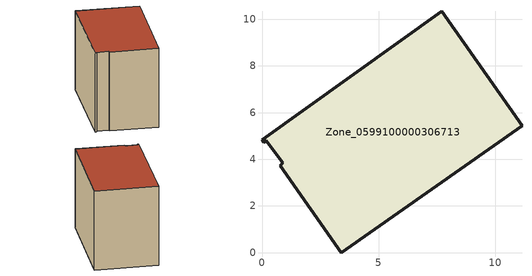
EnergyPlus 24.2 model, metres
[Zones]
Zone_0599100000306713
 floor ground (C_G): 3.4,0 0.79,3.71 0.9,3.85 0.18,4.79 0.08,4.72 0,4.83 7.7,10.33 11.15,5.43 z0
 wall outside (C_F): 3.4,0 11.15,5.43 7.7,10.33 0,4.83 0.08,4.72 0.18,4.79 0.9,3.85 0.79,3.71 3.4,0 z0:7.87
 roof outside (C_R): 0.79,3.71 3.4,0 11.15,5.43 7.7,10.33 0,4.83 0.08,4.72 0.18,4.79 0.9,3.85 z7.87
[BUILDING]
Pand.0599100000306713: North Axis=0; Terrain=City; Loads Convergence Tolerance Value=0.04; Temperature Convergence Tolerance Value=0.4; Solar Distribution=FullExterior; Maximum Number of Warmup Days=25; Minimum Number of Warmup Days=1
[Site:Location]
Rotterdam.The.Hague.AP_ZH_NLD Design_Conditions: Latitude=51.96; Longitude=4.45; Time Zone=1; Elevation=-4.5
[SITE:GROUNDTEMPERATURE:BUILDINGSURFACE]
18, 18, 18, 18, 18, 18, 18, 18, 18, 18, 18, 18
[MATERIAL] Thermal Absorptance=0.9; Solar Absorptance=0.7; Visible Absorptance=0.7
Name | Roughness | Thickness | Conductivity | Density | Specific Heat
G.TI.1975-1991 | MediumSmooth | 0.15 | 0.288461 | 540 | 1210
F.TI.1975-1991 | Rough | 0.3 | 0.230769 | 1920 | 840
R.TI.1975-1991 | MediumRough | 0.2 | 0.153846 | 1500 | 1000
[CONSTRUCTION]
C_G: G.TI.1975-1991
C_F: F.TI.1975-1991
C_R: R.TI.1975-1991
[ZONE]
Zone_0599100000306713: Type=1; Multiplier=1; Ceiling Height=Autocalculate; Volume=Autocalculate; Floor Area=autocalculate; Part of Total Floor Area=Yes
[ZONEINFILTRATION:DESIGNFLOWRATE]
Infil_Zone_0599100000306713: Zone or ZoneList or Space or SpaceList=Zone_0599100000306713; Schedule=AlwaysOn; Design Flow Rate Calculation Method=Flow/Area; Flow Rate per Floor Area=0.003; Constant Term Coefficient=1; Temperature Term Coefficient=0; Velocity Term Coefficient=0; Velocity Squared Term Coefficient=0
[HVACTEMPLATE:ZONE:IDEALLOADSAIRSYSTEM]
Zone_0599100000306713: Maximum Heating Supply Air Temperature=50; Minimum Cooling Supply Air Temperature=13; Maximum Heating Supply Air Humidity Ratio=0.0156; Minimum Cooling Supply Air Humidity Ratio=0.0077; Heating Limit=NoLimit; Cooling Limit=NoLimit; Dehumidification Control Type=ConstantSensibleHeatRatio; Cooling Sensible Heat Ratio=0.7; Dehumidification Setpoint=60; Humidification Control Type=None; Humidification Setpoint=30; Outdoor Air Method=None; Outdoor Air Flow Rate per Person=0.00944; Outdoor Air Flow Rate per Zone Floor Area=0; Outdoor Air Flow Rate per Zone=0; Demand Controlled Ventilation Type=None; Outdoor Air Economizer Type=NoEconomizer; Heat Recovery Type=None; Sensible Heat Recovery Effectiveness=0.7; Latent Heat Recovery Effectiveness=0.65
[ZONECONTROL:THERMOSTAT]
ThermostatControl_Zone_0599100000306713: Zone or ZoneList=Zone_0599100000306713; Control Type Schedule=DualSetpointControlType; Control 1=Thermostat_Zone_0599100000306713; Temperature Difference Between Cutout And Setpoint=0
[THERMOSTATSETPOINT:DUALSETPOINT]
Thermostat_Zone_0599100000306713: Heating Setpoint Temperature Schedule=HeatingSetpoint_Zone_0599100000306713; Cooling Setpoint Temperature Schedule=CoolingSetpoint_Zone_0599100000306713
[SCHEDULE:COMPACT]
HeatingSetpoint_Zone_0599100000306713: Through: 12/31, For: AllDays, Until: 24:00, 21
CoolingSetpoint_Zone_0599100000306713: Through: 12/31, For: AllDays, Until: 24:00, 24
DualSetpointControlType: Through: 12/31, For: AllDays, Until: 24:00, 4
AlwaysOn: Through: 12/31, For: AllDays, Until: 24:00, 1
